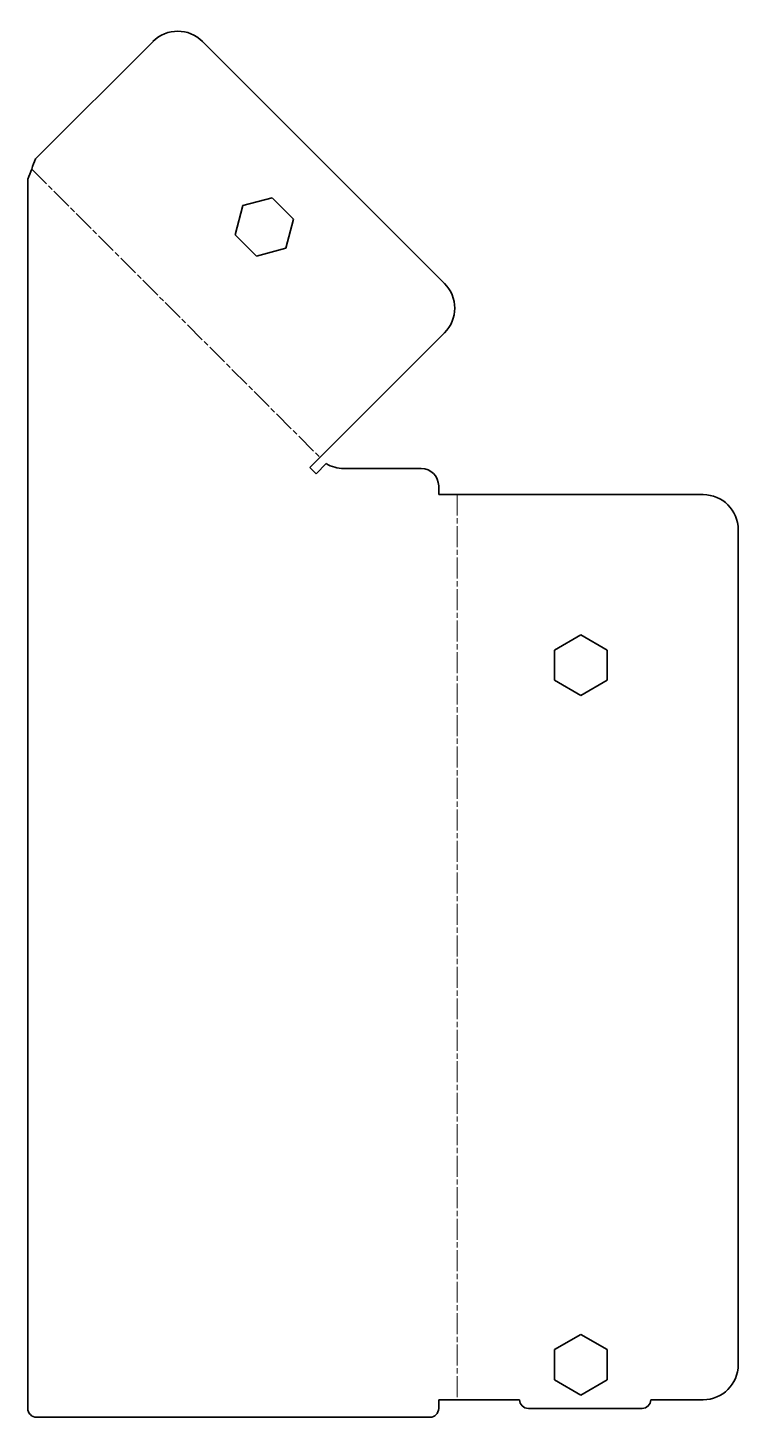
# Model space of a CAD drawing. Header units: inches. Extents: x 0 to 81, y 0 to 159.
import ezdxf

# ---------------------------------------------------------------- set-up
doc = ezdxf.new("R2010")
doc.units = ezdxf.units.IN
doc.header["$MEASUREMENT"] = 0
doc.linetypes.add('Chain', pattern=[13.68, 9.12, -1.14, 2.28, -1.14])
doc.layers.add('SIMUMAK Bend Centerline (ISO)', color=7, linetype='Chain', lineweight=9)
doc.layers.add('SIMUMAK Visible (ISO)', color=7, linetype='Continuous', lineweight=35)

# ---------------------------------------------------------------- blocks, each defined once
blk = doc.blocks.new('CD-IND-31-TAMAIN-01_Sheet_CD-IND-31-TAMAIN-01 (desplegada)')
at = {"layer": 'SIMUMAK Bend Centerline (ISO)', "ltscale": 0.263158}
for p, q in [((-40.18, 63.49), (-7.21, 30.51)), ((8.5, 26.25), (8.5, -77.25))]:
    blk.add_line(p, q, dxfattribs=at)
at = {"layer": 'SIMUMAK Visible (ISO)'}
for p, q in [((-39.74, 64.64), (-26.3, 78.08)), ((7.02, 50.41), (-20.65, 78.08)), ((-40.63, 62.34), (-40.63, -78.25)), ((-16.92, 55.97), (-16.03, 59.31)), ((-16.03, 59.31), (-12.68, 60.21)), ((-12.68, 60.21), (-10.23, 57.76)), ((-10.23, 57.76), (-11.13, 54.42)), ((-14.47, 53.52), (-16.92, 55.97)), ((-11.13, 54.42), (-14.47, 53.52)), ((-8.36, 29.36), (7.02, 44.75)), ((-7.66, 28.65), (-8.36, 29.36)), ((-6.51, 29.8), (-7.66, 28.65)), ((4.37, 29.25), (-4.47, 29.25)), ((6.37, 26.25), (6.37, 27.25)), ((36.63, 26.25), (6.37, 26.25)), ((40.63, -73.25), (40.63, 22.25)), ((19.63, 8.48), (22.63, 10.21)), ((22.63, 10.21), (25.63, 8.48)), ((19.63, 5.02), (19.63, 8.48)), ((25.63, 8.48), (25.63, 5.02)), ((22.63, 3.29), (19.63, 5.02)), ((25.63, 5.02), (22.63, 3.29)), ((19.63, -71.52), (22.63, -69.79)), ((22.63, -69.79), (25.63, -71.52)), ((19.63, -74.98), (19.63, -71.52)), ((25.63, -71.52), (25.63, -74.98)), ((22.63, -76.71), (19.63, -74.98)), ((25.63, -74.98), (22.63, -76.71)), ((6.37, -77.25), (15.63, -77.25)), ((6.37, -78.25), (6.37, -77.25)), ((30.63, -77.25), (36.63, -77.25)), ((-39.63, -79.25), (5.37, -79.25)), ((16.63, -78.25), (29.63, -78.25))]:
    blk.add_line(p, q, dxfattribs=at)
at = {"layer": 'SIMUMAK Visible (ISO)', "extrusion": (0, 0, -1)}
for centre, radius, start, end in [((23.48, 75.25), 4, 45, 135), ((-4.2, 47.58), 4, 135, 225), ((-4.37, 27.25), 2, 90, 180), ((-36.63, 22.25), 4, 90, 180), ((-36.63, -73.25), 4, 180, 270), ((-16.63, -77.25), 1, 270, 360), ((-29.63, -77.25), 1, 180, 270), ((39.63, -78.25), 1, 270, 360), ((-5.37, -78.25), 1, 180, 270)]:
    blk.add_arc(centre, radius, start, end, dxfattribs=at)
at = {"layer": 'SIMUMAK Visible (ISO)'}
blk.add_arc((-4.47, 33.25), 4, 239.4775, 270, dxfattribs=at)
blk.add_open_spline([(-40.63, 62.34), (-40.33, 63.11), (-40.04, 63.87), (-39.74, 64.64)], degree=3, dxfattribs=at)

msp = doc.modelspace()

# ---------------------------------------------------------------- block references
msp.add_blockref('CD-IND-31-TAMAIN-01_Sheet_CD-IND-31-TAMAIN-01 (desplegada)', (40.63, 79.25))

doc.saveas('drawing.dxf')
